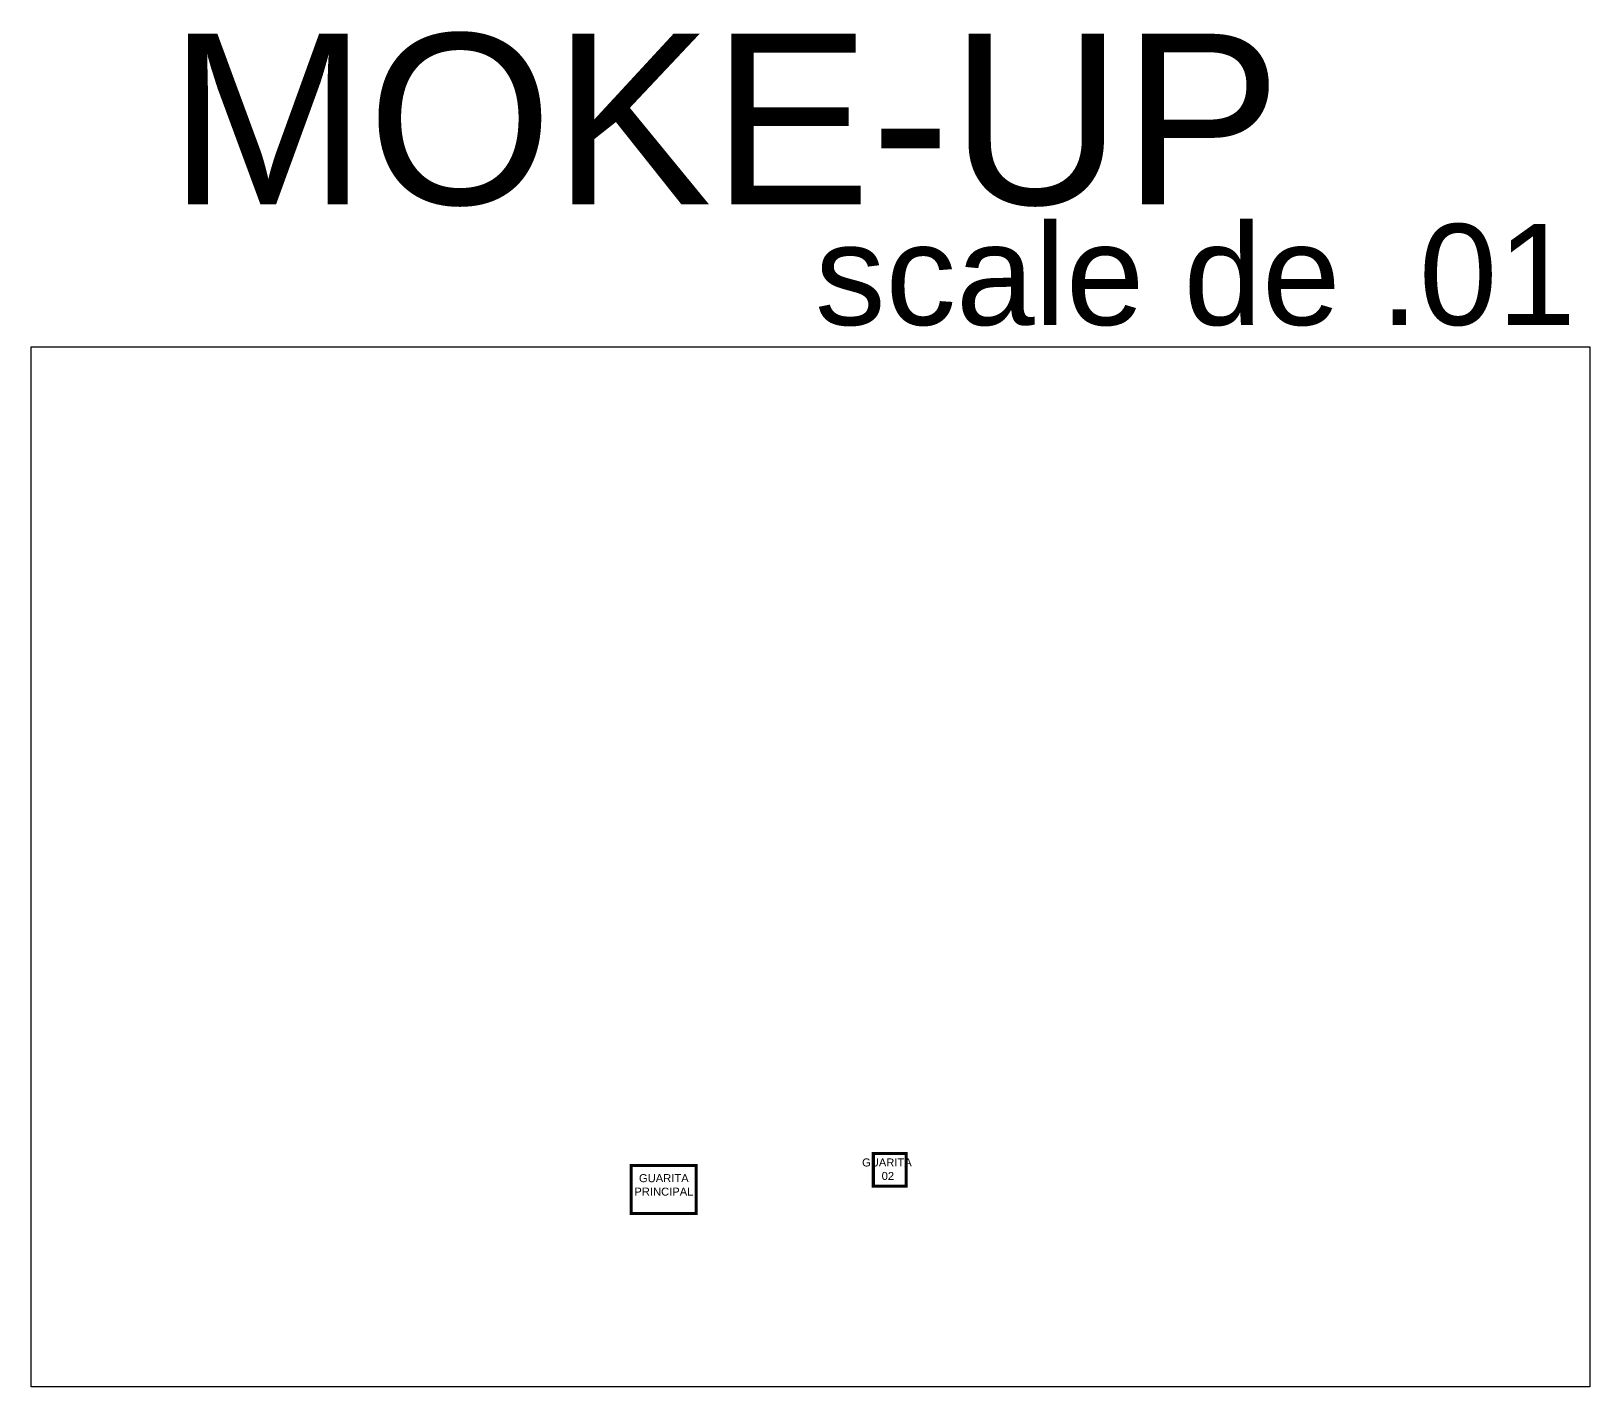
# Model space of a CAD drawing. Header units: metres. Extents: x 2146 to 3549, y -305 to 114.
# Drawn here: x 3238.2 to 3549, y -156.1 to 114.2 of the extents above; entities that cross this region are included whole.
import ezdxf

# ---------------------------------------------------------------- set-up
doc = ezdxf.new("R2010")
doc.units = ezdxf.units.M
doc.header["$LTSCALE"] = 6
doc.header["$MEASUREMENT"] = 0
doc.linetypes.add('DASHED', pattern=[0.75, 0.5, -0.25])
doc.layers.add('HACH', color=251, linetype='Continuous', lineweight=5)
doc.layers.add('texto', color=3, linetype='Continuous', lineweight=25)
doc.layers.add('PENA 0.2', color=2, linetype='Continuous')
doc.styles.add('Luana', font='arial.ttf')
doc.styles.get("Standard").update_dxf_attribs({"font": 'arial.ttf'})

msp = doc.modelspace()

# ---------------------------------------------------------------- linework, layer by layer
msp.add_lwpolyline([(3238.241, 51.196), (3549.044, 51.196), (3549.044, -156.148), (3238.241, -156.148)], close=True)
at = {"layer": 'HACH', "color": 11, "linetype": 'DASHED', "ltscale": 3, "const_width": 0.6}
for points in [[(3357.875, -112.032), (3370.841, -112.032), (3370.841, -121.581), (3357.875, -121.581)], [(3406.172, -109.605), (3412.732, -109.605), (3412.732, -116.164), (3406.172, -116.164)]]:
    msp.add_lwpolyline(points, close=True, dxfattribs=at)

# ---------------------------------------------------------------- texts
at = {"insert": (3265.641, 113.647), "char_height": 34.0388, "attachment_point": 1}
msp.add_mtext_dynamic_manual_height_columns('MOKE-UP', width=511.64343, gutter_width=1, heights=[0], dxfattribs=at)
at = {"layer": 'PENA 0.2', "insert": (3394.533, 75.708), "char_height": 20.14319, "attachment_point": 1, "style": 'Luana'}
msp.add_mtext_dynamic_manual_height_columns('scale de .01', width=511.64343, gutter_width=1, heights=[0], dxfattribs=at)
at = {"layer": 'texto', "color": 7, "style": 'Luana'}
for s, p in [('GUARITA', (3403.927, -112.21)), ('GUARITA', (3359.438, -115.338)), ('02', (3407.832, -114.897)), ('PRINCIPAL', (3358.522, -118.026))]:
    msp.add_text(s, height=1.596, dxfattribs=at).set_placement(p)

doc.saveas('drawing.dxf')
